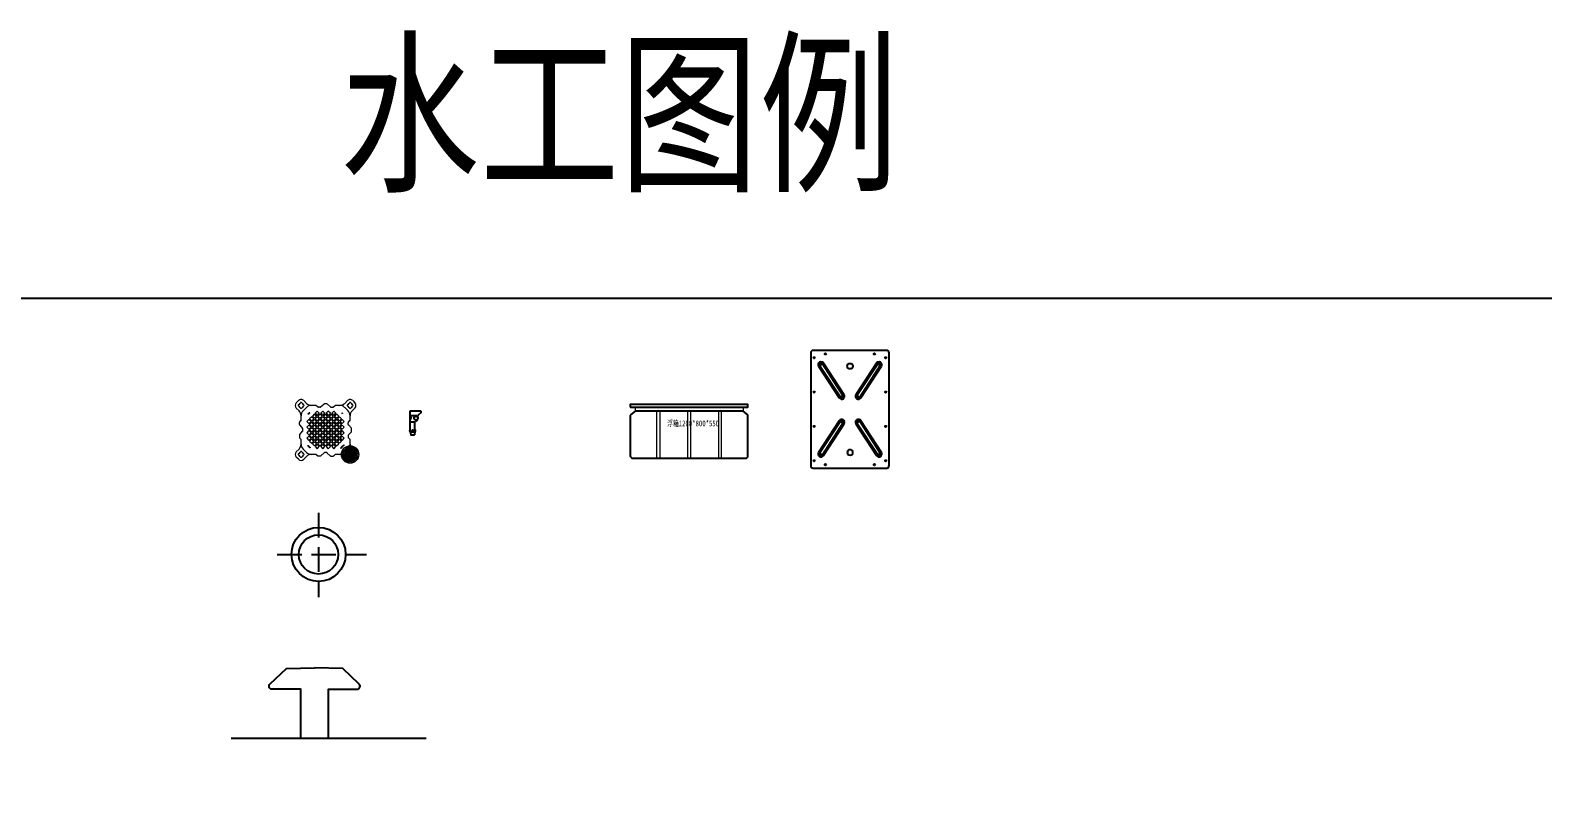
# Model space of a CAD drawing. Extents: x 36536 to 256213, y 18389 to 106449.
# Drawn here: x 162130 to 177556, y 98559 to 106437 of the extents above; entities that cross this region are included whole.
import ezdxf
from ezdxf.enums import TextEntityAlignment as Align

# ---------------------------------------------------------------- set-up
doc = ezdxf.new("R2010")
doc.units = 0
doc.header["$LTSCALE"] = 1000
doc.header["$MEASUREMENT"] = 0
doc.linetypes.add('-6_350_HOLE$0$DASH', pattern=[0.35, 0.25, -0.1])
doc.layers.add('01-细实线', color=3, linetype='Continuous', lineweight=18)
doc.layers.add('2维浮筒', color=252, linetype='Continuous', lineweight=9)
for name, color, linetype in [('L-TEXT文字标注', 7, 'Continuous'), ('W-FLOAT_BOWL浮筒', 253, 'Continuous'), ('短销钉', 253, 'Continuous')]:
    doc.layers.add(name, color=color, linetype=linetype)
doc.styles.add('-黑体', font='', dxfattribs={"width": 0.7})
doc.styles.get("Standard").update_dxf_attribs({"font": 'simplex.shx', "bigfont": 'hztxt.shx'})
doc.styles.get('-黑体').set_extended_font_data('SimSun')

# ---------------------------------------------------------------- blocks, each defined once
blk = doc.blocks.new('旗华浮筒')
at = {"layer": '2维浮筒'}
for p, q in [((-549, 527), (-527, 549)), ((-549, 473), (-521, 445)), ((-479, 445), (-445, 479)), ((-473, 549), (-445, 521)), ((-395, 500), (-351, 500)), ((-333, 513), (-345, 503)), ((-304, 516), (-326, 516)), ((-297, 513), (-264, 484)), ((-258, 481), (-242, 481)), ((-203, 513), (-236, 484)), ((-196, 516), (-174, 516)), ((-167, 513), (-155, 503)), ((-149, 500), (-105, 500)), ((-27, 549), (-55, 521)), ((-21, 445), (-55, 479)), ((49, 473), (21, 445)), ((27, 549), (49, 527)), ((-516, 304), (-516, 326)), ((-513, 333), (-503, 345)), ((-500, 351), (-500, 395)), ((-19, 307), (-19, 323)), ((-16, 329), (-3, 345)), ((0, 351), (0, 395)), ((-516, 196), (-516, 174)), ((-513, 297), (-484, 264)), ((-513, 203), (-484, 236)), ((-513, 167), (-503, 155)), ((-481, 242), (-481, 258)), ((-19, 193), (-19, 177)), ((-16, 301), (13, 268)), ((-16, 199), (13, 232)), ((-16, 171), (-3, 155)), ((16, 239), (16, 261)), ((-549, 27), (-521, 55)), ((-500, 105), (-500, 149)), ((-445, 21), (-479, 55)), ((-395, 0), (-351, 0)), ((-329, 16), (-345, 3)), ((-307, 19), (-323, 19)), ((-301, 16), (-268, -13)), ((-199, 16), (-232, -13)), ((-193, 19), (-177, 19)), ((-171, 16), (-155, 3)), ((-149, 0), (-105, 0)), ((-55, 21), (-21, 55)), ((0, 105), (0, 149)), ((49, 27), (21, 55)), ((-527, -49), (-549, -27)), ((-473, -49), (-445, -21)), ((-261, -16), (-239, -16)), ((-27, -49), (-55, -21)), ((49, -27), (27, -49))]:
    blk.add_line(p, q, dxfattribs=at)
for points in [[(-420, 314), (-398, 335), (-420, 356), (-441, 335)], [(-391, 342), (-370, 363), (-391, 384), (-413, 363)], [(-391, 285), (-370, 307), (-391, 328), (-413, 307)], [(-363, 370), (-342, 391), (-363, 413), (-384, 391)], [(-363, 314), (-342, 335), (-363, 356), (-384, 335)], [(-335, 398), (-314, 420), (-335, 441), (-356, 420)], [(-335, 342), (-314, 363), (-335, 384), (-356, 363)], [(-335, 285), (-314, 307), (-335, 328), (-356, 307)], [(-307, 370), (-285, 391), (-307, 413), (-328, 391)], [(-307, 314), (-285, 335), (-307, 356), (-328, 335)], [(-278, 398), (-257, 420), (-278, 441), (-299, 420)], [(-278, 342), (-257, 363), (-278, 384), (-299, 363)], [(-278, 285), (-257, 307), (-278, 328), (-299, 307)], [(-250, 370), (-229, 391), (-250, 413), (-271, 391)], [(-250, 314), (-229, 335), (-250, 356), (-271, 335)], [(-222, 398), (-201, 420), (-222, 441), (-243, 420)], [(-222, 342), (-201, 363), (-222, 384), (-243, 363)], [(-222, 285), (-201, 307), (-222, 328), (-243, 307)], [(-193, 370), (-172, 391), (-193, 413), (-215, 391)], [(-193, 314), (-172, 335), (-193, 356), (-215, 335)], [(-165, 398), (-144, 420), (-165, 441), (-186, 420)], [(-165, 342), (-144, 363), (-165, 384), (-186, 363)], [(-165, 285), (-144, 307), (-165, 328), (-186, 307)], [(-137, 370), (-116, 391), (-137, 413), (-158, 391)], [(-137, 314), (-116, 335), (-137, 356), (-158, 335)], [(-109, 342), (-87, 363), (-109, 384), (-130, 363)], [(-109, 285), (-87, 307), (-109, 328), (-130, 307)], [(-80, 314), (-59, 335), (-80, 356), (-102, 335)], [(-420, 257), (-398, 278), (-420, 299), (-441, 278)], [(-420, 201), (-398, 222), (-420, 243), (-441, 222)], [(-420, 144), (-398, 165), (-420, 186), (-441, 165)], [(-391, 229), (-370, 250), (-391, 271), (-413, 250)], [(-391, 172), (-370, 193), (-391, 215), (-413, 193)], [(-391, 116), (-370, 137), (-391, 158), (-413, 137)], [(-363, 257), (-342, 278), (-363, 299), (-384, 278)], [(-363, 201), (-342, 222), (-363, 243), (-384, 222)], [(-363, 144), (-342, 165), (-363, 186), (-384, 165)], [(-335, 229), (-314, 250), (-335, 271), (-356, 250)], [(-335, 172), (-314, 193), (-335, 215), (-356, 193)], [(-335, 116), (-314, 137), (-335, 158), (-356, 137)], [(-307, 257), (-285, 278), (-307, 299), (-328, 278)], [(-307, 201), (-285, 222), (-307, 243), (-328, 222)], [(-307, 144), (-285, 165), (-307, 186), (-328, 165)], [(-278, 229), (-257, 250), (-278, 271), (-299, 250)], [(-278, 172), (-257, 193), (-278, 215), (-299, 193)], [(-278, 116), (-257, 137), (-278, 158), (-299, 137)], [(-250, 257), (-229, 278), (-250, 299), (-271, 278)], [(-250, 201), (-229, 222), (-250, 243), (-271, 222)], [(-250, 144), (-229, 165), (-250, 186), (-271, 165)], [(-222, 229), (-201, 250), (-222, 271), (-243, 250)], [(-222, 172), (-201, 193), (-222, 215), (-243, 193)], [(-222, 116), (-201, 137), (-222, 158), (-243, 137)], [(-193, 257), (-172, 278), (-193, 299), (-215, 278)], [(-193, 201), (-172, 222), (-193, 243), (-215, 222)], [(-193, 144), (-172, 165), (-193, 186), (-215, 165)], [(-165, 229), (-144, 250), (-165, 271), (-186, 250)], [(-165, 172), (-144, 193), (-165, 215), (-186, 193)], [(-165, 116), (-144, 137), (-165, 158), (-186, 137)], [(-137, 257), (-116, 278), (-137, 299), (-158, 278)], [(-137, 201), (-116, 222), (-137, 243), (-158, 222)], [(-137, 144), (-116, 165), (-137, 186), (-158, 165)], [(-109, 229), (-87, 250), (-109, 271), (-130, 250)], [(-109, 172), (-87, 193), (-109, 215), (-130, 193)], [(-109, 116), (-87, 137), (-109, 158), (-130, 137)], [(-80, 257), (-59, 278), (-80, 299), (-102, 278)], [(-80, 201), (-59, 222), (-80, 243), (-102, 222)], [(-80, 144), (-59, 165), (-80, 186), (-102, 165)], [(-363, 87), (-342, 109), (-363, 130), (-384, 109)], [(-335, 59), (-314, 80), (-335, 102), (-356, 80)], [(-307, 87), (-285, 109), (-307, 130), (-328, 109)], [(-278, 59), (-257, 80), (-278, 102), (-299, 80)], [(-250, 87), (-229, 109), (-250, 130), (-271, 109)], [(-222, 59), (-201, 80), (-222, 102), (-243, 80)], [(-193, 87), (-172, 109), (-193, 130), (-215, 109)], [(-165, 59), (-144, 80), (-165, 102), (-186, 80)], [(-137, 87), (-116, 109), (-137, 130), (-158, 109)]]:
    blk.add_lwpolyline(points, close=True, dxfattribs=at)
for centre in [(-429, 411), (-420, 420), (-411, 429), (-85, 424), (-76, 415), (-435, 93), (-424, 85), (-415, 76), (-407, 65), (-80, 80)]:
    blk.add_circle(centre, 3.5, dxfattribs=at)
for centre, radius, start, end in [((-522, 500), 38, 135, 225), ((-524, 500), 7, 90, 270), ((-500, 522), 38, 45, 135), ((-500, 500), 25, 106.2602, 163.7398), ((-500, 500), 25, 196.2602, 253.7398), ((-500, 524), 7, 0, 180), ((-500, 476), 7, 180, 0), ((-500, 500), 25, 16.2602, 73.7398), ((-500, 500), 25, 286.2602, 343.7398), ((-476, 500), 7, 270, 90), ((-395, 570), 70, 225, 270), ((-395, 430), 70, 90, 135), ((-351, 510), 10, 270, 312.2737), ((-326, 506), 10, 90, 132.2737), ((-304, 506), 10, 47.7263, 90), ((-258, 491), 10, 227.7263, 270), ((-242, 491), 10, 270, 312.2737), ((-196, 506), 10, 90, 132.2737), ((-174, 506), 10, 47.7263, 90), ((-149, 510), 10, 227.7263, 270), ((-105, 570), 70, 270, 315), ((-105, 430), 70, 45, 90), ((-24, 500), 7, 90, 270), ((0, 522), 38, 45, 135), ((0, 500), 25, 106.2602, 163.7398), ((0, 500), 25, 196.2602, 253.7398), ((0, 524), 7, 0, 180), ((0, 476), 7, 180, 0), ((0, 500), 25, 16.2602, 73.7398), ((0, 500), 25, 286.2602, 343.7398), ((24, 500), 7, 270, 90), ((22, 500), 38, 315, 45), ((-570, 395), 70, 0, 45), ((-506, 326), 10, 137.7263, 180), ((-510, 351), 10, 317.7263, 0), ((-430, 395), 70, 135, 180), ((-70, 395), 70, 0, 45), ((-9, 323), 10, 137.7263, 180), ((-10, 351), 10, 317.7263, 0), ((70, 395), 70, 135, 180), ((-506, 304), 10, 180, 222.2737), ((-506, 196), 10, 137.7263, 180), ((-506, 174), 10, 180, 222.2737), ((-510, 149), 10, 0, 42.2737), ((-491, 258), 10, 0, 42.2737), ((-491, 242), 10, 317.7263, 0), ((-9, 307), 10, 180, 222.2737), ((-9, 193), 10, 137.7263, 180), ((-9, 177), 10, 180, 222.2737), ((-10, 149), 10, 0, 42.2737), ((6, 261), 10, 0, 42.2737), ((6, 239), 10, 317.7263, 0), ((-522, 0), 38, 135, 225), ((-524, 0), 7, 90, 270), ((-500, 0), 25, 106.2602, 163.7398), ((-570, 105), 70, 315, 0), ((-500, 24), 7, 0, 180), ((-430, 105), 70, 180, 225), ((-500, 0), 25, 16.2602, 73.7398), ((-476, 0), 7, 270, 90), ((-395, 70), 70, 225, 270), ((-395, -70), 70, 90, 135), ((-351, 10), 10, 270, 312.2737), ((-323, 9), 10, 90, 132.2737), ((-307, 9), 10, 47.7263, 90), ((-193, 9), 10, 90, 132.2737), ((-177, 9), 10, 47.7263, 90), ((-149, 10), 10, 227.7263, 270), ((-105, 70), 70, 270, 315), ((-105, -70), 70, 45, 90), ((-24, 0), 7, 90, 270), ((0, 0), 25, 106.2602, 163.7398), ((-70, 105), 70, 315, 0), ((0, 24), 7, 0, 180), ((70, 105), 70, 180, 225), ((0, 0), 25, 16.2602, 73.7398), ((24, 0), 7, 270, 90), ((22, 0), 38, 315, 45), ((-500, -22), 38, 225, 315), ((-500, 0), 25, 196.2602, 253.7398), ((-500, -24), 7, 180, 0), ((-500, 0), 25, 286.2602, 343.7398), ((-261, -6), 10, 227.7263, 270), ((-239, -6), 10, 270, 312.2737), ((0, -22), 38, 225, 315), ((0, 0), 25, 196.2602, 253.7398), ((0, -24), 7, 180, 0), ((0, 0), 25, 286.2602, 343.7398)]:
    blk.add_arc(centre, radius, start, end, dxfattribs=at)
blk = doc.blocks.new('平销钉')
at = {"layer": '短销钉', "lineweight": 5}
for p, q in [((13, -76), (-76, 13)), ((51, -58), (-58, 51)), ((58, -51), (-51, 58)), ((76, -13), (-13, 76)), ((77, 0), (0, 77)), ((0, -77), (-77, 0))]:
    blk.add_line(p, q, dxfattribs=at)
at = {"layer": '短销钉', "color": 4}
blk.add_lwpolyline([(-10, -6), (0, -11), (10, -6), (10, 6), (0, 11), (-10, 6)], close=True, dxfattribs=at)
at = {"layer": '短销钉', "lineweight": 5}
for centre, radius in [((0, 0), 89), ((-69, 14), 2.5), ((-64, 19), 2.5), ((-63, 7), 2.5), ((-60, 35), 2.5), ((-58, 12), 2.5), ((-56, 1), 2.5), ((-56, 40), 2.5), ((-54, 29), 2.5), ((-51, 6), 2.5), ((-49, 34), 2.5), ((-45, 0), 6), ((-48, 22), 2.5), ((-43, 27), 2.5), ((-41, 16), 2.5), ((-40, 56), 2.5), ((-36, 21), 2.5), ((-35, 60), 2.5), ((-35, 10), 2.5), ((-34, 49), 2.5), ((-30, 14), 2.5), ((-29, 54), 2.5), ((-29, 3), 2.5), ((-27, 43), 2.5), ((-24, 8), 2.5), ((-22, 48), 2.5), ((-21, 36), 2.5), ((-19, 64), 2.5), ((-17, 2), 2.5), ((-16, 41), 2.5), ((-14, 30), 2.5), ((-14, 69), 2.5), ((-12, 58), 2.5), ((-10, 35), 2.5), ((-8, 24), 2.5), ((-7, 63), 2.5), ((-6, 51), 2.5), ((-3, 29), 2.5), ((-1, 56), 2.5), ((-2, 17), 2.5), ((0, 45), 2.5), ((3, 22), 2.5), ((5, 11), 2.5), ((5, 50), 2.5), ((7, 39), 2.5), ((10, 16), 2.5), ((11, 5), 2.5), ((12, 43), 2.5), ((13, 32), 2.5), ((14, 72), 2.5), ((16, 10), 2.5), ((17, -2), 2.5), ((18, 37), 2.5), ((19, 26), 2.5), ((21, 65), 2.5), ((22, 3), 2.5), ((24, 31), 2.5), ((26, 19), 2.5), ((27, 59), 2.5), ((31, 24), 2.5), ((32, 64), 2.5), ((32, 13), 2.5), ((34, 53), 2.5), ((37, 18), 2.5), ((39, 58), 2.5), ((39, 7), 2.5), ((40, 46), 2.5), ((45, 0), 6), ((43, 12), 2.5), ((45, 51), 2.5), ((46, 40), 2.5), ((51, 45), 2.5), ((53, 34), 2.5), ((56, -1), 2.5), ((58, 39), 2.5), ((59, 27), 2.5), ((64, 32), 2.5), ((65, 21), 2.5), ((72, 14), 2.5), ((-72, -14), 2.5), ((-65, -21), 2.5), ((-64, -32), 2.5), ((-59, -27), 2.5), ((-58, -39), 2.5), ((-53, -34), 2.5), ((-51, -45), 2.5), ((-46, -40), 2.5), ((-45, -51), 2.5), ((-43, -12), 2.5), ((-40, -46), 2.5), ((-39, -7), 2.5), ((-39, -58), 2.5), ((-37, -18), 2.5), ((-34, -53), 2.5), ((-32, -13), 2.5), ((-32, -64), 2.5), ((-31, -24), 2.5), ((-27, -59), 2.5), ((-26, -19), 2.5), ((-24, -31), 2.5), ((-22, -3), 2.5), ((-21, -65), 2.5), ((-19, -26), 2.5), ((-18, -37), 2.5), ((-16, -10), 2.5), ((-14, -72), 2.5), ((-13, -32), 2.5), ((-12, -43), 2.5), ((-11, -5), 2.5), ((-10, -16), 2.5), ((-7, -39), 2.5), ((-5, -50), 2.5), ((-5, -11), 2.5), ((-3, -22), 2.5), ((0, -45), 2.5), ((2, -17), 2.5), ((1, -56), 2.5), ((3, -29), 2.5), ((6, -51), 2.5), ((7, -63), 2.5), ((8, -24), 2.5), ((10, -35), 2.5), ((12, -58), 2.5), ((14, -69), 2.5), ((14, -30), 2.5), ((16, -41), 2.5), ((19, -64), 2.5), ((21, -36), 2.5), ((22, -48), 2.5), ((24, -8), 2.5), ((27, -43), 2.5), ((29, -3), 2.5), ((29, -54), 2.5), ((30, -14), 2.5), ((34, -49), 2.5), ((35, -10), 2.5), ((35, -60), 2.5), ((36, -21), 2.5), ((40, -56), 2.5), ((41, -16), 2.5), ((43, -27), 2.5), ((48, -22), 2.5), ((49, -34), 2.5), ((51, -6), 2.5), ((54, -29), 2.5), ((56, -40), 2.5), ((58, -12), 2.5), ((60, -35), 2.5), ((63, -7), 2.5), ((64, -19), 2.5), ((69, -14), 2.5)]:
    blk.add_circle(centre, radius, dxfattribs=at)
at = {"layer": '短销钉', "color": 4}
for radius in [13.5, 6]:
    blk.add_circle((0, 0), radius, dxfattribs=at)
at = {"layer": '短销钉', "lineweight": 5}
for centre, radius, start, end in [((0, 0), 77.5, 138.6991, 170.4959), ((0, 0), 77.5, 99.5041, 131.3009), ((0, 0), 77.5, 0.2087, 89.7913), ((50, 5), 2.5, 279.9886, 175.1119), ((0, 0), 77.5, 180.2087, 269.7913), ((-50, -5), 2.5, 99.9886, 355.1119), ((0, 0), 77.5, 279.5041, 311.3009), ((0, 0), 77.5, 318.6991, 350.4959)]:
    blk.add_arc(centre, radius, start, end, dxfattribs=at)
blk = doc.blocks.new('$matou$00000020')
for p, q in [((-54, -217, 0), (-54, -3, 0)), ((-54, -3, 0), (49, -3, 0)), ((-54, -50, 0), (12, -50, 0)), ((-49, -115, 0), (-11, -115, 0)), ((-6, -217, 0), (-6, -119, 0)), ((19, -95, 0), (-2, -112, 0)), ((22, -67, 0), (22, -55, 0)), ((56, -20, 0), (26, -47, 0)), ((-59, -209, 0), (-59, -202, 0)), ((-56, -199, 0), (-54, -199, 0)), ((-54, -217, 0), (-6, -217, 0)), ((-54, -217, 0), (-48, -245, 0)), ((-46, -247, 0), (-14, -247, 0)), ((-36, -208, 0), (-36, -203, 0)), ((-24, -208, 0), (-24, -203, 0)), ((-6, -217, 0), (-12, -245, 0)), ((-4, -199, 0), (-6, -199, 0)), ((-1, -209, 0), (-1, -202, 0))]:
    blk.add_line(p, q)
at = {"ltscale": 0.1}
for p, q in [((-48, -245, 0), (-48, -247, 0)), ((-48, -247, 0), (-46, -247, 0)), ((-14, -247, 0), (-12, -247, 0)), ((-12, -245, 0), (-12, -247, 0))]:
    blk.add_line(p, q, dxfattribs=at)
for centre, radius, start, end in [((-65, -93, 0), 31.4, 56.4166, 70.4003), ((-64, -62, 0), 31.4, 289.4998, 303.5569), ((-55, -77, 0), 13.5, 308.3696, 51.9011), ((-5, -77, 0), 13.5, 128.0989, 231.6304), ((5, -93, 0), 31.3, 57.1287, 123.6019), ((4, -62, 0), 31.4, 236.4385, 303.8665), ((4, -119, 0), 10, 129, 180), ((12, -87, 0), 10, 309, 355.8521), ((32, -55, 0), 10, 131.9991, 180), ((14, -77, 0), 13.5, 309, 53.4343), ((49, -13, 0), 10, 311.9991, 90), ((-56, -202, 0), 3, 90, 180), ((-46, -245, 0), 2.5, 191.3099, 270), ((-33, -203, 0), 3, 115.3769, 180), ((-30, -209, 0), 10, 64.6231, 115.3769), ((-27, -203, 0), 3, 0, 64.6231), ((-14, -245, 0), 2.5, 270, 348.6901), ((-4, -202, 0), 3, 0, 90)]:
    blk.add_arc(centre, radius, start, end)
for centre, major_axis, start_param, end_param in [((-53, -209, 0), (0, -9), 4.712389, 6.115737), ((-30, -208, 0), (0, 9), 1.570796, 4.712389)]:
    blk.add_ellipse(centre, major_axis=major_axis, ratio=0.666667, start_param=start_param, end_param=end_param)
at = {"extrusion": (0, 0, -1)}
blk.add_ellipse((-7, -209, 0), major_axis=(0, -9), ratio=0.666667, start_param=4.712389, end_param=6.115737, dxfattribs=at)
blk = doc.blocks.new('33331')
at = {"color": 5}
for p, q in [((1419723, 1647), (1419723, 1607)), ((1420824, 1647), (1420824, 1607))]:
    blk.add_line(p, q, dxfattribs=at)
at = {"color": 5, "lineweight": -3}
for points in [[(1419723, 1647), (1420823, 1647), (1420868, 1647, 0.413651), (1420873, 1652), (1420873, 1677), (1419673, 1677), (1419673, 1652, 0.414214), (1419678, 1647)], [(1420871, 1569), (1420824, 1607), (1419723, 1607), (1419675, 1569, 0.227838), (1419673, 1565), (1419673, 1152, 0.414214), (1419698, 1127), (1420848, 1127, 0.414214), (1420873, 1152), (1420873, 1565, 0.227838)]]:
    blk.add_lwpolyline(points, format="xyb", close=True, dxfattribs=at)
at = {"color": 5}
for points in [[(1419943, 1607), (1419973, 1607), (1419973, 1127), (1419943, 1127)], [(1420258, 1607), (1420288, 1607), (1420288, 1127), (1420258, 1127)], [(1420603, 1607), (1420573, 1607), (1420573, 1127), (1420603, 1127)]]:
    blk.add_lwpolyline(points, close=True, dxfattribs=at)
for centre in [(1419958, 1590), (1420273, 1590), (1420588, 1590)]:
    blk.add_arc(centre, 22.9, 49.0849, 130.9151, dxfattribs=at)
at = {"color": 5, "insert": (1420049, 1513), "char_height": 60, "attachment_point": 1, "style": '-黑体'}
blk.add_mtext('{\\C256;浮箱1200*800*550}', dxfattribs=at)
blk = doc.blocks.new('1200浮箱')
at = {"layer": 'W-FLOAT_BOWL浮筒'}
for p, q in [((0, 375), (0, -375)), ((1175, 400), (25, 400)), ((121, 311), (116, 301)), ((128, 320), (121, 311)), ((139, 325), (128, 320)), ((129, 306), (136, 314)), ((131, 304), (137, 311)), ((136, 314), (145, 316)), ((137, 311), (145, 313)), ((153, 309), (137, 283)), ((150, 325), (139, 325)), ((145, 316), (155, 313)), ((145, 313), (153, 309)), ((159, 321), (150, 325)), ((159, 321), (153, 309)), ((153, 309), (477, 100)), ((478, 103), (155, 313)), ((483, 112), (159, 321)), ((1041, 321), (717, 112)), ((1045, 313), (722, 103)), ((723, 100), (1047, 309)), ((1052, 325), (1041, 321)), ((1047, 309), (1041, 321)), ((1045, 313), (1055, 316)), ((1047, 309), (1055, 313)), ((1047, 309), (1064, 283)), ((1063, 325), (1052, 325)), ((1055, 316), (1064, 314)), ((1055, 313), (1063, 311)), ((1072, 320), (1063, 325)), ((1063, 311), (1069, 304)), ((1064, 314), (1072, 306)), ((1080, 311), (1072, 320)), ((1084, 301), (1080, 311)), ((1200, -375), (1200, 375)), ((116, 301), (118, 289)), ((118, 289), (121, 279)), ((121, 279), (129, 271)), ((126, 296), (129, 306)), ((128, 286), (126, 296)), ((134, 279), (128, 286)), ((129, 296), (131, 304)), ((131, 288), (129, 296)), ((137, 283), (129, 271)), ((129, 271), (453, 61)), ((137, 283), (131, 288)), ((134, 279), (458, 68)), ((461, 71), (137, 283)), ((1064, 283), (741, 71)), ((742, 68), (1066, 279)), ((747, 61), (1071, 271)), ((1069, 288), (1064, 283)), ((1064, 283), (1071, 271)), ((1072, 286), (1066, 279)), ((1069, 304), (1071, 296)), ((1071, 296), (1069, 288)), ((1071, 271), (1079, 279)), ((1072, 306), (1076, 296)), ((1076, 296), (1072, 286)), ((1079, 279), (1084, 289)), ((1084, 289), (1084, 301)), ((132, 1), (134, 11)), ((134, -11), (132, 1)), ((134, 11), (140, 21)), ((140, 21), (150, 28)), ((150, 28), (161, 29)), ((161, 29), (171, 28)), ((171, 28), (180, 21)), ((180, 21), (187, 11)), ((187, 11), (188, 1)), ((188, 1), (187, -11)), ((461, 71), (453, 61)), ((453, 61), (464, 56)), ((467, 65), (458, 68)), ((461, 71), (477, 100)), ((469, 70), (461, 71)), ((464, 56), (475, 56)), ((478, 68), (467, 65)), ((475, 71), (469, 70)), ((482, 76), (475, 71)), ((475, 56), (485, 61)), ((483, 112), (477, 100)), ((477, 100), (482, 93)), ((478, 103), (485, 95)), ((485, 75), (478, 68)), ((482, 93), (485, 85)), ((485, 85), (482, 76)), ((491, 103), (483, 112)), ((485, 95), (488, 85)), ((488, 85), (485, 75)), ((485, 61), (493, 70)), ((496, 93), (491, 103)), ((493, 70), (496, 81)), ((496, 81), (496, 93)), ((709, 103), (704, 93)), ((704, 93), (704, 81)), ((704, 81), (707, 70)), ((707, 70), (715, 61)), ((717, 112), (709, 103)), ((712, 85), (715, 95)), ((715, 75), (712, 85)), ((715, 95), (722, 103)), ((723, 68), (715, 75)), ((715, 61), (725, 56)), ((717, 112), (723, 100)), ((717, 85), (718, 93)), ((718, 76), (717, 85)), ((718, 93), (723, 100)), ((725, 71), (718, 76)), ((741, 71), (723, 100)), ((733, 65), (723, 68)), ((733, 70), (725, 71)), ((725, 56), (736, 56)), ((741, 71), (733, 70)), ((742, 68), (733, 65)), ((736, 56), (747, 61)), ((741, 71), (747, 61)), ((1015, 11), (1012, 1)), ((1012, 1), (1015, -11)), ((1020, 21), (1015, 11)), ((1029, 28), (1020, 21)), ((1041, 29), (1029, 28)), ((1050, 28), (1041, 29)), ((1060, 21), (1050, 28)), ((1066, 11), (1060, 21)), ((1068, 1), (1066, 11)), ((1066, -11), (1068, 1)), ((453, -60), (129, -269)), ((140, -21), (134, -11)), ((458, -68), (134, -278)), ((137, -281), (461, -71)), ((150, -26), (140, -21)), ((161, -29), (150, -26)), ((477, -98), (153, -309)), ((155, -313), (478, -101)), ((159, -320), (483, -110)), ((171, -26), (161, -29)), ((180, -21), (171, -26)), ((187, -11), (180, -21)), ((464, -56), (453, -60)), ((453, -60), (461, -71)), ((458, -68), (467, -65)), ((461, -71), (469, -68)), ((461, -71), (477, -98)), ((475, -56), (464, -56)), ((467, -65), (478, -66)), ((469, -68), (475, -70)), ((485, -61), (475, -56)), ((475, -70), (482, -76)), ((482, -93), (477, -98)), ((477, -98), (483, -110)), ((478, -66), (485, -75)), ((485, -95), (478, -101)), ((482, -76), (485, -85)), ((485, -85), (482, -93)), ((483, -110), (491, -101)), ((493, -70), (485, -61)), ((485, -75), (488, -85)), ((488, -85), (485, -95)), ((491, -101), (496, -91)), ((496, -80), (493, -70)), ((496, -91), (496, -80)), ((707, -70), (704, -80)), ((704, -80), (704, -91)), ((704, -91), (709, -101)), ((715, -61), (707, -70)), ((709, -101), (717, -110)), ((712, -85), (715, -75)), ((715, -95), (712, -85)), ((725, -56), (715, -61)), ((715, -75), (723, -66)), ((722, -101), (715, -95)), ((717, -85), (718, -76)), ((718, -93), (717, -85)), ((723, -98), (717, -110)), ((717, -110), (1041, -320)), ((718, -76), (725, -70)), ((723, -98), (718, -93)), ((722, -101), (1045, -313)), ((723, -66), (733, -65)), ((741, -71), (723, -98)), ((1047, -309), (723, -98)), ((736, -56), (725, -56)), ((725, -70), (733, -68)), ((733, -65), (742, -68)), ((733, -68), (741, -71)), ((747, -60), (736, -56)), ((747, -60), (741, -71)), ((741, -71), (1064, -281)), ((1066, -278), (742, -68)), ((1071, -269), (747, -60)), ((1015, -11), (1020, -21)), ((1020, -21), (1029, -26)), ((1029, -26), (1041, -29)), ((1041, -29), (1050, -26)), ((1050, -26), (1060, -21)), ((1060, -21), (1066, -11)), ((118, -288), (116, -299)), ((116, -299), (121, -311)), ((121, -278), (118, -288)), ((129, -269), (121, -278)), ((126, -296), (128, -286)), ((129, -306), (126, -296)), ((128, -286), (134, -278)), ((129, -269), (137, -281)), ((129, -296), (131, -288)), ((131, -304), (129, -296)), ((136, -313), (129, -306)), ((131, -288), (137, -281)), ((137, -309), (131, -304)), ((153, -309), (137, -281)), ((1047, -309), (1064, -281)), ((1069, -304), (1063, -309)), ((1071, -269), (1064, -281)), ((1064, -281), (1069, -288)), ((1072, -306), (1064, -313)), ((1066, -278), (1072, -286)), ((1069, -288), (1071, -296)), ((1071, -296), (1069, -304)), ((1079, -278), (1071, -269)), ((1072, -286), (1076, -296)), ((1076, -296), (1072, -306)), ((1084, -288), (1079, -278)), ((1080, -311), (1084, -299)), ((1084, -299), (1084, -288)), ((25, -400), (1175, -400)), ((121, -311), (128, -320)), ((128, -320), (139, -325)), ((145, -314), (136, -313)), ((145, -311), (137, -309)), ((139, -325), (150, -325)), ((153, -309), (145, -311)), ((155, -313), (145, -314)), ((150, -325), (159, -320)), ((153, -309), (159, -320)), ((1041, -320), (1047, -309)), ((1041, -320), (1052, -325)), ((1055, -314), (1045, -313)), ((1055, -311), (1047, -309)), ((1052, -325), (1063, -325)), ((1063, -309), (1055, -311)), ((1064, -313), (1055, -314)), ((1063, -325), (1072, -320)), ((1072, -320), (1080, -311))]:
    blk.add_line(p, q, dxfattribs=at)
for centre in [(75, 365), (425, 365), (775, 365), (1125, 365), (35, 250), (1165, 250), (35, -250), (1165, -250), (75, -365), (425, -365), (775, -365), (1125, -365)]:
    blk.add_circle(centre, 7, dxfattribs=at)
for centre, start, end in [((25, 375), 90, 180), ((1175, 375), 0, 90), ((25, -375), 180, 270), ((1175, -375), 270, 0)]:
    blk.add_arc(centre, 25, start, end, dxfattribs=at)
blk = doc.blocks.new('*U783')
at = {"layer": 'W-FLOAT_BOWL浮筒', "rotation": 270}
blk.add_blockref('1200浮箱', (0, 600), dxfattribs=at)
blk = doc.blocks.new('*U784')
at = {"layer": 'W-FLOAT_BOWL浮筒', "color": 0, "linetype": 'ByBlock', "lineweight": -2, "transparency": 16777216}
blk.add_blockref('*U783', (0, 0), dxfattribs=at)

msp = doc.modelspace()

# ---------------------------------------------------------------- linework, layer by layer
msp.add_lwpolyline([(161646.243, 103703.395), (186646.243, 103703.395), (186646.243, 73703.395), (161646.243, 73703.395)], close=True)
at = {"linetype": '-6_350_HOLE$0$DASH'}
for points in [[(165070.274, 101514.86), (165070.274, 100655.387)], [(164648.493, 101091.341), (165560.04, 101091.341)]]:
    msp.add_lwpolyline(points, dxfattribs=at)
for points in [[(164890.398, 99217.286), (164890.398, 99716.048), (164594.323, 99716.048, -0.649139831), (164578.098, 99771.991), (164742.254, 99928.584), (165030.492, 99935.246)], [(165170.587, 99217.286), (165170.587, 99716.048), (165466.662, 99716.048, 0.649139831), (165482.887, 99771.991), (165318.731, 99928.584), (165030.492, 99935.246)]]:
    msp.add_lwpolyline(points, format="xyb")
msp.add_lwpolyline([(164179.968, 99217.286), (166167.549, 99217.286)])
for radius in [275.735, 200]:
    msp.add_circle((165070.274, 101091.341), radius)

# ---------------------------------------------------------------- block references
msp.add_blockref('$matou$00000020', (166059.63, 102558.807, 0))
at = {"layer": '01-细实线', "color": 1}
msp.add_blockref('33331', (-1251422.795, 100944.873), dxfattribs=at)
at = {"layer": '2维浮筒', "rotation": 90}
msp.add_blockref('旗华浮筒', (165392.246, 102610.953), dxfattribs=at)
at = {"layer": 'W-FLOAT_BOWL浮筒'}
msp.add_blockref('*U784', (170490.075, 102571.723), dxfattribs=at)
at = {"layer": '短销钉'}
msp.add_blockref('平销钉', (165392.246, 102110.953), dxfattribs=at)

# ---------------------------------------------------------------- texts
at = {"layer": 'L-TEXT文字标注', "width": 0.95}
msp.add_text('水工图例', height=1500, dxfattribs=at).set_placement((168138.458, 105608.99), align=Align.MIDDLE)

doc.saveas('drawing.dxf')
